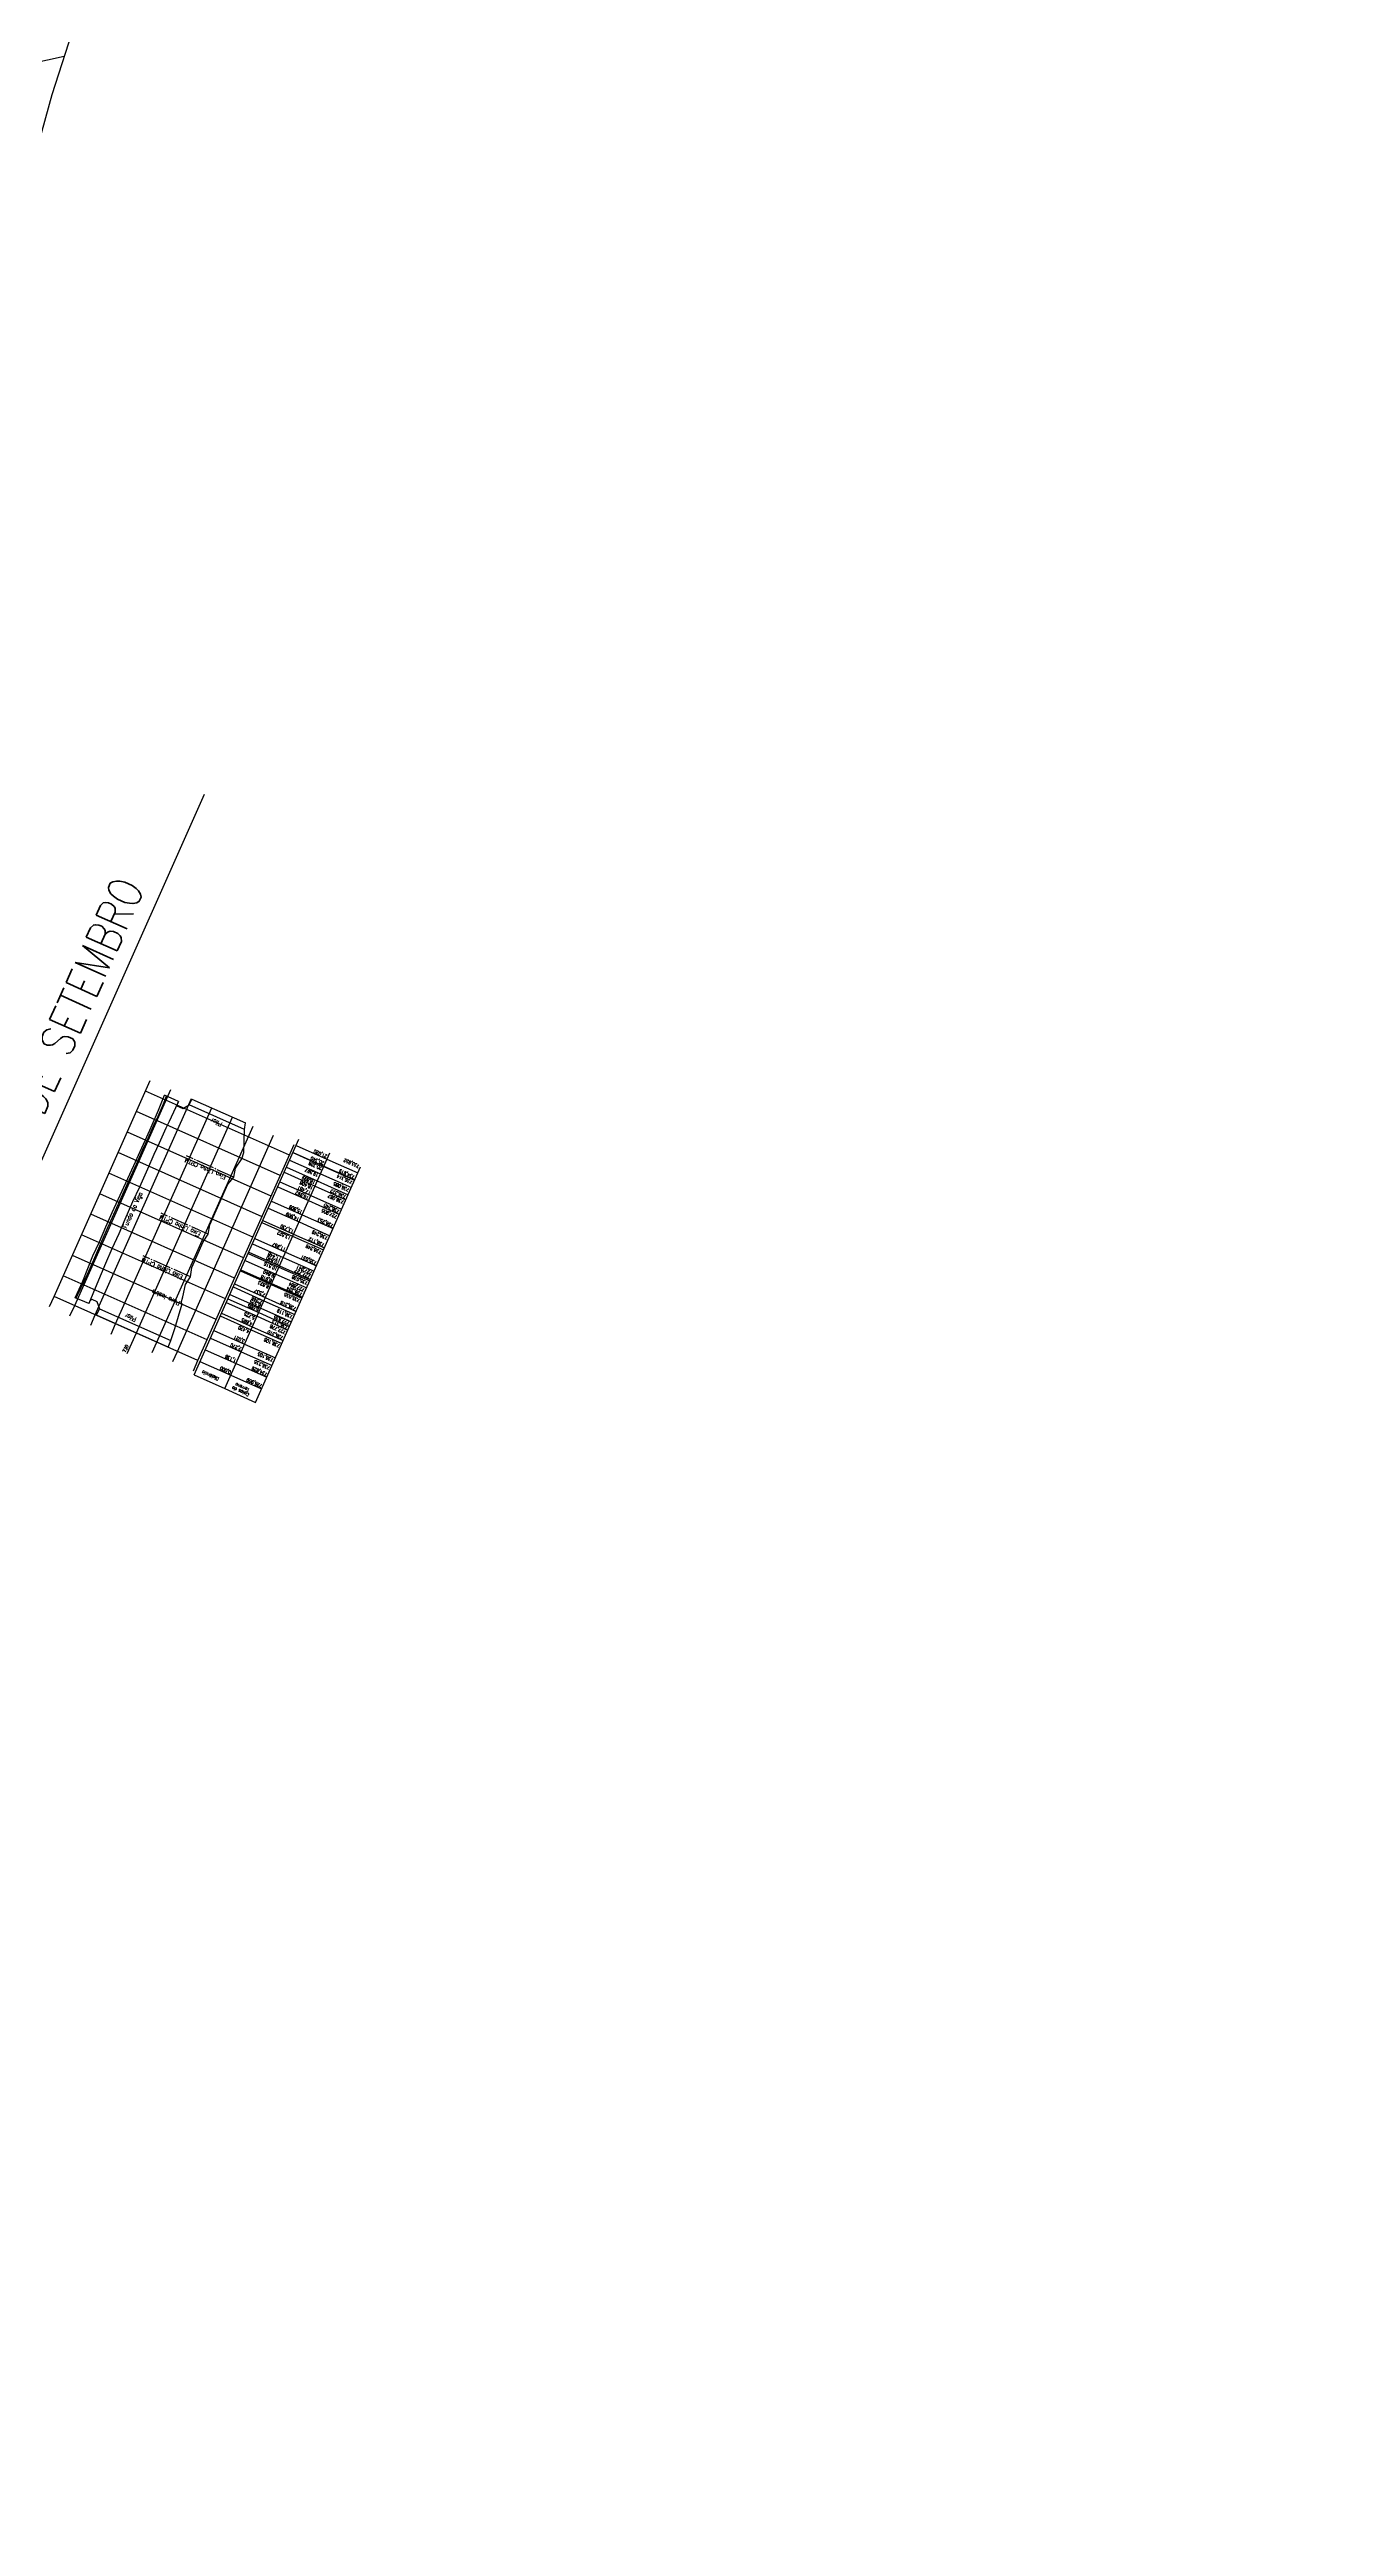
# Model space of a CAD drawing. Header units: metres. Extents: x 318500 to 325275, y 7408834 to 7428799.
# Drawn here: x 323613.1 to 323726.9, y 7418871.9 to 7419092.2 of the extents above; entities that cross this region are included whole.
import ezdxf

# ---------------------------------------------------------------- set-up
doc = ezdxf.new("R2010")
doc.units = ezdxf.units.M
doc.header["$MEASUREMENT"] = 0
doc.linetypes.add('CONTINUO', pattern=[0])
doc.linetypes.add('TRACO-PONTO', pattern=[1.88, 1.6, -0.14, 0, -0.14])
for name, color, linetype in [('Area', 45, 'Continuous'), ('TEXTO', 45, 'Continuous'), ('Vias Primárias', 230, 'Continuous')]:
    doc.layers.add(name, color=color, linetype=linetype)
doc.styles.add('ROMANS', font='romans', dxfattribs={"height": 0.2})

# ---------------------------------------------------------------- blocks, each defined once
blk = doc.blocks.new('FCD933509FF044A912CCC8')
at = {"layer": 'TEXTO', "color": 1, "linetype": 'CONTINUO'}
for points in [[(-706, 304.9, 738), (-663.2, 401, 738)], [(-696.8, 300.9, 736), (-654.1, 396.9, 736)], [(-687.7, 296.8, 734), (-644.9, 392.9, 734)], [(-678.6, 292.7, 732), (-635.8, 388.8, 732)], [(-605.4, 358.7, 724), (-669.4, 387.2, 738)], [(-601.3, 367.8, 724), (-665.3, 396.3, 738)], [(-609.5, 349.6, 724), (-673.4, 378, 738)], [(-669.4, 288.7, 730), (-626.7, 384.7, 730)], [(-660.3, 284.6, 728), (-617.5, 380.7, 728)], [(-651.1, 280.5, 726), (-608.4, 376.6, 726)], [(-613.5, 340.4, 724), (-677.5, 368.9, 738)], [(-617.6, 331.3, 724), (-681.6, 359.8, 738)], [(-625.7, 313, 724), (-689.7, 341.5, 738)], [(-621.7, 322.1, 724), (-685.6, 350.6, 738)], [(-629.8, 303.9, 724), (-693.8, 332.3, 738)], [(-633.9, 294.7, 724), (-697.8, 323.2, 738)], [(-637.9, 285.6, 724), (-701.9, 314.1, 738)]]:
    blk.add_polyline3d(points, dxfattribs=at)
at = {"layer": 'TEXTO', "color": 2, "linetype": 'CONTINUO'}
for points in [[(-642, 276.5, 724), (-599.2, 372.5, 724)], [(-708, 300.4, 738), (-706, 304.9, 738)], [(-642, 276.5, 724), (-706, 304.9, 725)], [(-698.9, 296.3, 736), (-696.8, 300.9, 736)], [(-689.7, 292.2, 734), (-687.7, 296.8, 734)], [(-680.6, 288.2, 732), (-678.6, 292.7, 732)], [(-673.5, 279.5, 730), (-669.4, 288.7, 730)], [(-662.3, 280, 728), (-660.3, 284.6, 728)], [(-653.2, 276, 726), (-651.1, 280.5, 726)], [(-644, 271.9, 724), (-642, 276.5, 724)]]:
    blk.add_polyline3d(points, dxfattribs=at)
at = {"layer": 'TEXTO', "color": 2, "style": 'ROMANS', "width": 0.8}
blk.add_text('730', height=1.5, rotation=66, dxfattribs=at).set_placement((-674.2, 279.9))

msp = doc.modelspace()

# ---------------------------------------------------------------- linework, layer by layer
at = {"layer": 'Area'}
msp.add_lwpolyline([(323616.85, 7419099.32), (323613.27, 7419088.15), (323610.93, 7419079.64)], dxfattribs=at)
at = {"layer": 'TEXTO', "linetype": 'CONTINUO', "elevation": 579.2, "flags": 128}
for points in [[(323615.35, 7418981.16), (323616.01, 7418982.64), (323616.92, 7418984.89), (323617.49, 7418986.16), (323618.07, 7418987.49), (323618.63, 7418988.75), (323620.57, 7418992.93), (323621.13, 7418994.19), (323621.42, 7418994.84), (323621.97, 7418996.07), (323622.19, 7418996.54), (323622.74, 7418997.86), (323623.28, 7418999.18)], [(323615.44, 7418981.14), (323615.55, 7418981.4), (323616.43, 7418983.28), (323617, 7418984.55), (323617.63, 7418986), (323618.14, 7418987.14), (323618.79, 7418988.61), (323619.32, 7418989.8), (323619.96, 7418991.24), (323620.78, 7418993.06), (323621.37, 7418994.35), (323621.82, 7418995.36), (323622.42, 7418996.72), (323622.71, 7418997.33), (323623.19, 7418998.41), (323623.47, 7418999.09)]]:
    msp.add_lwpolyline(points, dxfattribs=at)
at = {"layer": 'TEXTO', "linetype": 'Continuous', "elevation": 579.2, "flags": 128}
msp.add_lwpolyline([(323624.54, 7418998.62), (323624.26, 7418998.06), (323623.69, 7418996.86), (323623.41, 7418996.26), (323622.8, 7418994.92), (323622.35, 7418993.91), (323621.77, 7418992.61), (323621.05, 7418991.01), (323620.45, 7418989.69), (323619.77, 7418988.14), (323619.21, 7418986.87), (323618.61, 7418985.53), (323618.03, 7418984.21), (323617.26, 7418982.39), (323616.55, 7418980.65)], dxfattribs=at)
at = {"layer": 'TEXTO', "linetype": 'TRACO-PONTO', "elevation": 579.2, "flags": 128}
for points in [[(323629.44, 7418991.91), (323625.25, 7418993.78)], [(323627.18, 7418986.83), (323622.99, 7418988.69)], [(323625.59, 7418983.03), (323621.4, 7418984.9)]]:
    msp.add_lwpolyline(points, dxfattribs=at)
at = {"layer": 'TEXTO', "linetype": 'CONTINUO'}
for points in [[(323597.78, 7418960.68, 801.54), (323626.84, 7419025.95, 652.06)], [(323624.37, 7418998.23, 726.19), (323624.54, 7418998.62, 726.18), (323623.28, 7418999.18, 726.46)], [(323624.37, 7418998.23, 726.18), (323624.9, 7418997.99, 726.07), (323625.49, 7418998.33, 725.99)], [(323630.39, 7418996.13, 724.92), (323625.49, 7418998.33, 725.99), (323625.72, 7418998.84, 725.99), (323630.5, 7418996.72, 724.94)], [(323624.77, 7418980.73, 724.69), (323624.92, 7418981.25, 724.71), (323625.14, 7418982.36, 724.76), (323625.59, 7418983.03, 724.73), (323625.71, 7418983.86, 724.77), (323626.71, 7418986.16, 724.78), (323627.18, 7418986.83, 724.75), (323627.32, 7418987.65, 724.79), (323628.93, 7418991.26, 724.79), (323629.44, 7418991.91, 724.75), (323629.6, 7418992.7, 724.78), (323630.15, 7418993.52, 724.75), (323630.34, 7418994.08, 724.76), (323630.39, 7418996.13, 724.92), (323630.5, 7418996.72, 724.94)], [(323625.91, 7418974.31, 579.2), (323635.24, 7418995.27, 579.2)], [(323628.65, 7418973.09, 579.2), (323637.98, 7418994.05, 579.2)], [(323634.71, 7418994.08, 579.2), (323637.45, 7418992.86, 579.2)], [(323634.72, 7418994.09, 579.2), (323637.46, 7418992.87, 579.2)], [(323634.99, 7418994.71, 579.2), (323637.73, 7418993.49, 579.2)], [(323631.39, 7418971.87, 579.2), (323640.72, 7418992.83, 579.2)], [(323633.93, 7418992.33, 579.2), (323636.67, 7418991.11, 579.2)], [(323634.13, 7418992.78, 579.2), (323636.87, 7418991.56, 579.2)], [(323634.41, 7418993.41, 579.2), (323637.15, 7418992.19, 579.2)], [(323636.87, 7418991.56, 579.2), (323639.61, 7418990.34, 579.2)], [(323637.15, 7418992.19, 579.2), (323639.9, 7418990.97, 579.2)], [(323637.45, 7418992.86, 579.2), (323640.19, 7418991.64, 579.2)], [(323637.46, 7418992.87, 579.2), (323640.2, 7418991.65, 579.2)], [(323637.73, 7418993.49, 579.2), (323640.47, 7418992.27, 579.2)], [(323632.79, 7418989.77, 579.2), (323635.53, 7418988.55, 579.2)], [(323633.35, 7418991.03, 579.2), (323636.1, 7418989.81, 579.2)], [(323633.55, 7418991.48, 579.2), (323636.29, 7418990.26, 579.2)], [(323636.1, 7418989.81, 579.2), (323638.84, 7418988.59, 579.2)], [(323636.29, 7418990.26, 579.2), (323639.03, 7418989.04, 579.2)], [(323636.67, 7418991.11, 579.2), (323639.41, 7418989.89, 579.2)], [(323631.94, 7418987.86, 579.2), (323634.68, 7418986.64, 579.2)], [(323632.03, 7418988.05, 579.2), (323634.77, 7418986.83, 579.2)], [(323632.51, 7418989.13, 579.2), (323635.25, 7418987.91, 579.2)], [(323635.25, 7418987.91, 579.2), (323637.99, 7418986.69, 579.2)], [(323635.53, 7418988.55, 579.2), (323638.27, 7418987.33, 579.2)], [(323630.72, 7418985.12, 579.2), (323633.46, 7418983.9, 579.2)], [(323630.77, 7418985.23, 579.2), (323633.51, 7418984.01, 579.2)], [(323631.1, 7418985.97, 579.2), (323633.84, 7418984.75, 579.2)], [(323631.31, 7418986.44, 579.2), (323634.05, 7418985.22, 579.2)], [(323634.05, 7418985.22, 579.2), (323636.79, 7418984, 579.2)], [(323634.68, 7418986.64, 579.2), (323637.42, 7418985.42, 579.2)], [(323634.77, 7418986.83, 579.2), (323637.51, 7418985.61, 579.2)], [(323630.03, 7418983.57, 579.2), (323632.77, 7418982.35, 579.2)], [(323630.07, 7418983.66, 579.2), (323632.81, 7418982.44, 579.2)], [(323630.45, 7418984.5, 579.2), (323633.19, 7418983.28, 579.2)], [(323633.19, 7418983.28, 579.2), (323635.93, 7418982.06, 579.2)], [(323633.46, 7418983.9, 579.2), (323636.2, 7418982.68, 579.2)], [(323633.51, 7418984.01, 579.2), (323636.25, 7418982.79, 579.2)], [(323633.84, 7418984.75, 579.2), (323636.58, 7418983.53, 579.2)], [(323616.55, 7418980.65, 726.19), (323615.35, 7418981.16, 726.45)], [(323616.55, 7418980.65, 726.19), (323616.68, 7418980.91, 726.18), (323616.83, 7418981.04, 726.17), (323617.28, 7418980.83, 726.07), (323617.49, 7418980.18, 725.98)], [(323623.6, 7418976.78, 724.58), (323623.84, 7418977.38, 724.59), (323624.2, 7418978.43, 724.61), (323624.86, 7418980.64, 724.67)], [(323624.77, 7418980.73, 724.69), (323624.86, 7418980.64, 724.67)], [(323628.77, 7418980.74, 579.2), (323631.51, 7418979.52, 579.2)], [(323628.92, 7418981.07, 579.2), (323631.66, 7418979.85, 579.2)], [(323629.1, 7418981.47, 579.2), (323631.84, 7418980.25, 579.2)], [(323629.39, 7418982.13, 579.2), (323632.13, 7418980.91, 579.2)], [(323629.51, 7418982.4, 579.2), (323632.25, 7418981.18, 579.2)], [(323632.13, 7418980.91, 579.2), (323634.87, 7418979.69, 579.2)], [(323632.25, 7418981.18, 579.2), (323634.99, 7418979.96, 579.2)], [(323632.77, 7418982.35, 579.2), (323635.51, 7418981.13, 579.2)], [(323632.81, 7418982.44, 579.2), (323635.55, 7418981.22, 579.2)], [(323623.6, 7418976.78, 724.58), (323617.24, 7418979.63, 725.98), (323617.49, 7418980.18, 579.2), (323623.84, 7418977.38, 724.59)], [(323628.24, 7418979.55, 579.2), (323630.98, 7418978.33, 579.2)], [(323628.35, 7418979.8, 579.2), (323631.09, 7418978.58, 579.2)], [(323630.98, 7418978.33, 579.2), (323633.72, 7418977.11, 579.2)], [(323631.09, 7418978.58, 579.2), (323633.83, 7418977.36, 579.2)], [(323631.51, 7418979.52, 579.2), (323634.25, 7418978.3, 579.2)], [(323631.66, 7418979.85, 579.2), (323634.4, 7418978.63, 579.2)], [(323631.84, 7418980.25, 579.2), (323634.58, 7418979.03, 579.2)], [(323626.91, 7418976.55, 579.2), (323629.65, 7418975.33, 579.2)], [(323627.37, 7418977.59, 579.2), (323630.11, 7418976.37, 579.2)], [(323627.67, 7418978.27, 579.2), (323630.41, 7418977.05, 579.2)], [(323630.11, 7418976.37, 579.2), (323632.85, 7418975.14, 579.2)], [(323630.41, 7418977.05, 579.2), (323633.15, 7418975.83, 579.2)], [(323625.91, 7418974.31, 579.2), (323628.65, 7418973.09, 579.2)], [(323626.44, 7418975.51, 579.2), (323629.18, 7418974.29, 579.2)], [(323629.18, 7418974.29, 579.2), (323631.92, 7418973.07, 579.2)], [(323629.65, 7418975.33, 579.2), (323632.39, 7418974.11, 579.2)], [(323628.65, 7418973.09, 579.2), (323631.39, 7418971.87, 579.2)]]:
    msp.add_polyline3d(points, dxfattribs=at)
at = {"layer": 'Vias Primárias'}
for points in [[(323715.64, 7420145.55, 0), (323709.04, 7420132.94)], [(323831.09, 7420001.79, 0), (323833.84, 7420008.44, 0.220888)], [(323614.37, 7419091.58), (323605.44, 7419089.62, 0.400221), (323600.41, 7419082.16), (323601.63, 7419070.3), (323602.9, 7419060.39), (323603.94, 7419055.17)]]:
    msp.add_lwpolyline(points, format="xyb", dxfattribs=at)

# ---------------------------------------------------------------- block references
at = {"layer": 'TEXTO', "xscale": 0.2, "yscale": 0.2, "zscale": 0.2}
msp.add_blockref('FCD933509FF044A912CCC8', (323754.66, 7418920.3, 579.2), dxfattribs=at)

# ---------------------------------------------------------------- texts
at = {"layer": 'TEXTO', "style": 'ROMANS', "width": 0.8}
for s, height, rotation, p in [('PASSARELA - AV. SETE DE SETEMBRO', 3, 66, (323596.48, 7418961.28, 800.09)), ('Pilar', 0.4, 156, (323628.46, 7418996.74, 724.85)), ('21,020', 0.3, 156, (323637.78, 7418993.85, 579.2)), ('Eixo Linha CPTM', 0.4, 156, (323628.8, 7418992.03, 724.85)), ('18,899', 0.3, 156, (323636.73, 7418991.52, 579.2)), ('19,597', 0.3, 156, (323637.01, 7418992.19, 579.2)), ('20,328', 0.3, 156, (323637.33, 7418992.79, 579.2)), ('20,340', 0.3, 156, (323637.51, 7418993.23, 579.2)), ('736,314', 0.3, 156, (323640.04, 7418991.55, 579.2)), ('734,919', 0.3, 156, (323640.23, 7418992.02, 579.2)), ('733,952', 0.3, 156, (323640.65, 7418992.97, 579.2)), ('Fundo da Viga', 0.4, 65.5787, (323619.91, 7418987.3, 726.11)), ('15,609', 0.3, 156, (323635.58, 7418988.91, 579.2)), ('16,992', 0.3, 156, (323636.14, 7418990.17, 579.2)), ('17,481', 0.3, 156, (323636.34, 7418990.62, 579.2)), ('18,408', 0.3, 156, (323636.54, 7418991.06, 579.2)), ('736,240', 0.3, 156, (323638.89, 7418988.96, 579.2)), ('736,087', 0.3, 156, (323639.26, 7418989.79, 579.2)), ('736,322', 0.3, 156, (323639.46, 7418990.25, 579.2)), ('736,085', 0.3, 156, (323639.74, 7418990.87, 579.2)), ('Eixo Linha CPTM', 0.4, 156, (323626.54, 7418986.95, 724.85)), ('13,730', 0.3, 156, (323634.82, 7418987.19, 579.2)), ('14,909', 0.3, 156, (323635.3, 7418988.27, 579.2)), ('736,253', 0.3, 156, (323638.34, 7418987.69, 579.2)), ('727,905', 0.3, 156, (323638.68, 7418988.49, 579.2)), ('11,448', 0.3, 156, (323633.7, 7418984.71, 579.2)), ('11,967', 0.3, 156, (323634.1, 7418985.58, 579.2)), ('13,522', 0.3, 156, (323634.54, 7418986.61, 579.2)), ('736,249', 0.3, 156, (323637.27, 7418985.32, 579.2)), ('736,112', 0.3, 156, (323637.54, 7418985.97, 579.2)), ('736,249', 0.3, 156, (323637.83, 7418986.59, 579.2)), ('Eixo Linha CPTM', 0.4, 156, (323624.95, 7418983.15, 724.85)), ('8,918', 0.3, 156, (323632.86, 7418982.79, 579.2)), ('9,840', 0.3, 156, (323633.09, 7418983.23, 579.2)), ('10,516', 0.3, 156, (323633.36, 7418983.85, 579.2)), ('10,640', 0.3, 156, (323633.56, 7418984.37, 579.2)), ('735,038', 0.3, 156, (323636.05, 7418982.58, 579.2)), ('727,727', 0.3, 156, (323636.29, 7418983.15, 579.2)), ('727,941', 0.3, 156, (323636.45, 7418983.48, 579.2)), ('735,031', 0.3, 156, (323636.85, 7418984.37, 579.2)), ('Para lastro', 0.4, 156, (323624.71, 7418980.83, 724.7)), ('6,086', 0.3, 156, (323631.71, 7418980.21, 579.2)), ('6,525', 0.3, 156, (323631.89, 7418980.61, 579.2)), ('7,246', 0.3, 156, (323632.03, 7418980.88, 579.2)), ('7,537', 0.3, 156, (323632.3, 7418981.53, 579.2)), ('8,823', 0.3, 156, (323632.62, 7418982.27, 579.2)), ('736,318', 0.3, 156, (323635.03, 7418980.3, 579.2)), ('735,035', 0.3, 156, (323635.36, 7418981.03, 579.2)), ('736,324', 0.3, 156, (323635.58, 7418981.58, 579.2)), ('727,884', 0.3, 156, (323635.77, 7418981.96, 579.2)), ('Pilar', 0.4, 156, (323620.83, 7418979.38, 724.85)), ('4,420', 0.3, 156, (323630.86, 7418978.27, 579.2)), ('4,695', 0.3, 156, (323631.14, 7418978.94, 579.2)), ('5,725', 0.3, 156, (323631.37, 7418979.48, 579.2)), ('727,778', 0.3, 156, (323634.1, 7418978.2, 579.2)), ('736,313', 0.3, 156, (323634.3, 7418978.63, 579.2)), ('727,635', 0.3, 156, (323634.45, 7418979.03, 579.2)), ('736,119', 0.3, 156, (323634.72, 7418979.59, 579.2)), ('2,270', 0.3, 156, (323630.16, 7418976.72, 579.2)), ('3,021', 0.3, 156, (323630.46, 7418977.41, 579.2)), ('736,105', 0.3, 156, (323633, 7418975.73, 579.2)), ('736,106', 0.3, 156, (323633.57, 7418977.01, 579.2)), ('736,310', 0.3, 156, (323633.88, 7418977.71, 579.2)), ('Distância', 0.3, 156, (323628.15, 7418974.07, 579.2)), ('0,000', 0.3, 156, (323629.23, 7418974.65, 579.2)), ('1,138', 0.3, 156, (323629.7, 7418975.69, 579.2)), ('726,909', 0.3, 156, (323632.01, 7418973.44, 579.2)), ('734,829', 0.3, 156, (323632.47, 7418974.46, 722.77)), ('736,235', 0.3, 156, (323632.69, 7418975.04, 579.2)), ('Cotas do', 0.3, 156, (323630.84, 7418972.65, 579.2)), ('Terreno', 0.3, 156, (323630.86, 7418973.08, 579.2))]:
    msp.add_text(s, height=height, rotation=rotation, dxfattribs=at).set_placement(p)

doc.saveas('drawing.dxf')
